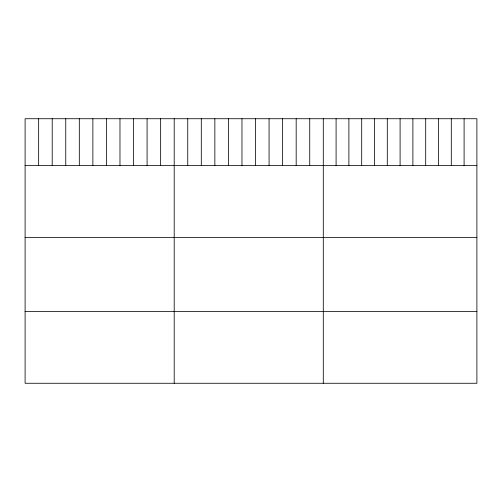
<?xml version="1.0" encoding="UTF-8"?>
<svg xmlns="http://www.w3.org/2000/svg" width="502" height="502" viewBox="0 0 502 502"><rect width="100%" height="100%" fill="white"/><g stroke="black" fill="none" stroke-linecap="round" stroke-linejoin="round"><path stroke-width="0.75" d="M476.9 165.591L476.9 383.271L25.1 383.271L25.1 118.729L476.9 118.729L476.9 165.591L25.1 165.591M25.1 237.427L476.9 237.427M25.1 311.435L476.9 311.435M464.099 118.729L464.099 165.591M451.298 118.729L451.298 165.591M438.497 118.729L438.497 165.591M425.696 118.729L425.696 165.591M412.895 118.729L412.895 165.591M400.094 118.729L400.094 165.591M387.293 118.729L387.293 165.591M374.492 118.729L374.492 165.591M361.691 118.729L361.691 165.591M348.89 118.729L348.89 165.591M336.089 118.729L336.089 165.591M323.288 118.729L323.288 383.271M309.734 118.729L309.734 165.591M296.18 118.729L296.18 165.591M282.626 118.729L282.626 165.591M269.072 118.729L269.072 165.591M255.518 118.729L255.518 165.591M241.964 118.729L241.964 165.591M228.41 118.729L228.41 165.591M214.856 118.729L214.856 165.591M201.302 118.729L201.302 165.591M187.748 118.729L187.748 165.591M174.194 118.729L174.194 383.271M160.64 118.729L160.64 165.591M147.086 118.729L147.086 165.591M133.532 118.729L133.532 165.591M119.978 118.729L119.978 165.591M106.424 118.729L106.424 165.591M92.87 118.729L92.87 165.591M79.316 118.729L79.316 165.591M65.762 118.729L65.762 165.591M52.208 118.729L52.208 165.591M38.654 118.729L38.654 165.591"/></g></svg>
